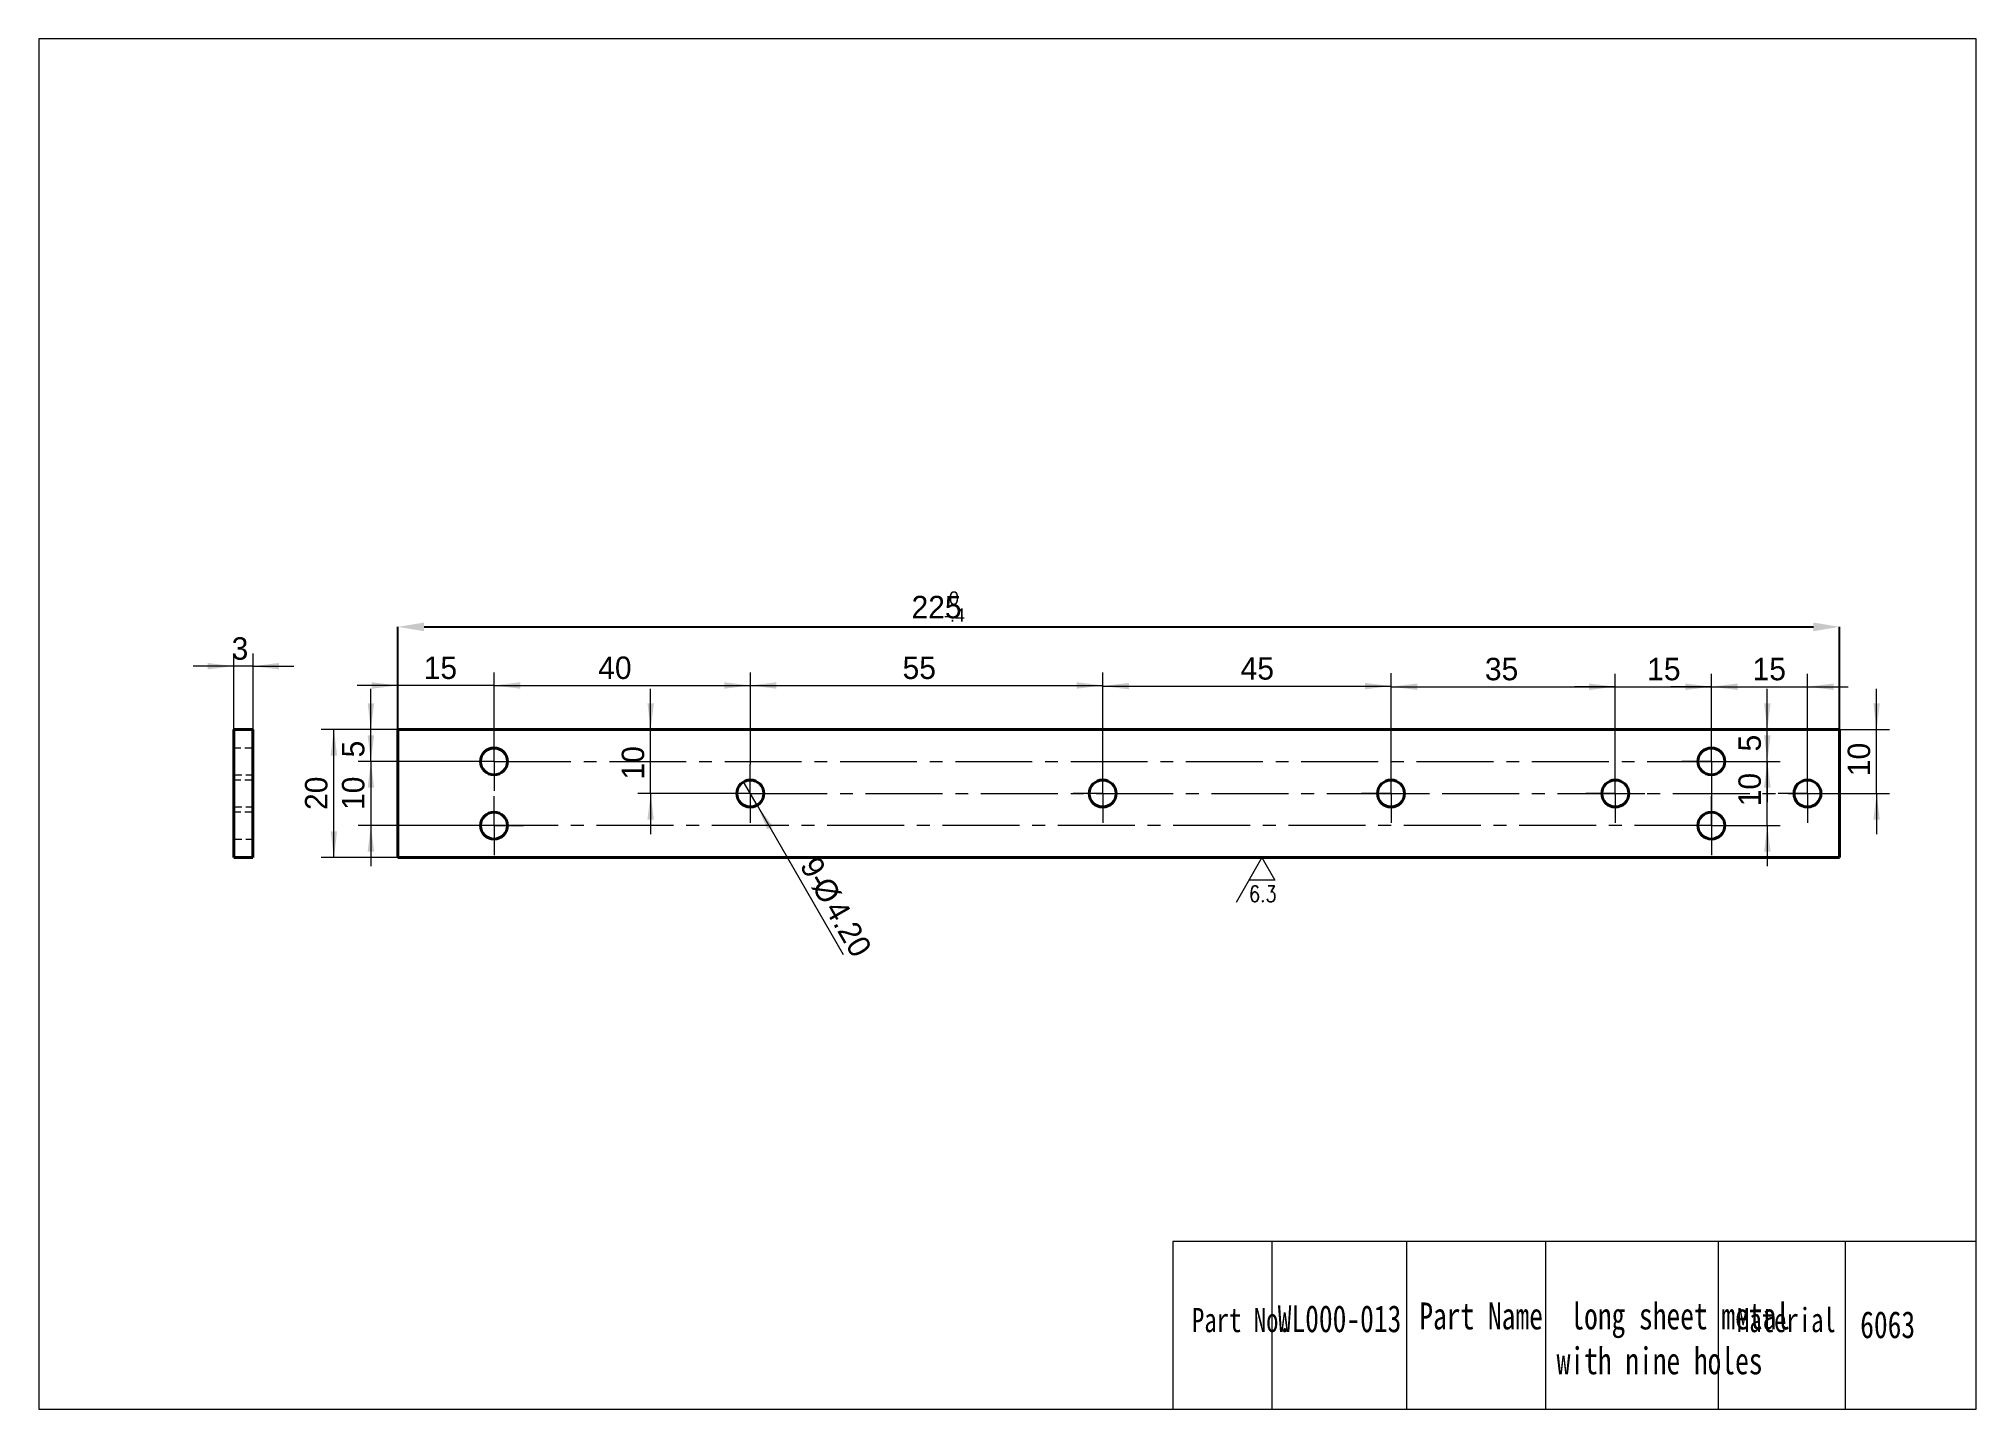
# Model space of a CAD drawing. Header units: millimetres. Extents: x 3 to 305, y 17 to 231.
import ezdxf

# ---------------------------------------------------------------- set-up
doc = ezdxf.new("R2010")
doc.units = ezdxf.units.MM
for name, pattern in [('CENTERX2', [20.32, 12.7, -2.54, 2.54, -2.54]), ('HIDDEN', [1.905, 1.27, -0.635]), ('点画线', [18, 12, -2, 2, -2])]:
    doc.linetypes.add(name, pattern=pattern)
doc.layers.get('0').update_dxf_attribs({"lineweight": 18})
for name, color, linetype, lineweight in [('1轮廓实线层', 7, 'Continuous', 40), ('2细线层', 4, 'Continuous', 18), ('3中心线层', 1, 'CENTERX2', 18), ('4虚线层', 6, 'HIDDEN', 18), ('dim', 82, 'Continuous', 9), ('尺寸线层', 3, 'Continuous', 18)]:
    doc.layers.add(name, color=color, linetype=linetype, lineweight=lineweight)
doc.styles.add('SLDTEXTSTYLE1', font='')
doc.styles.add('TXT08', font='txt.shx', dxfattribs={"width": 0.8, "bigfont": 'gbcbig.shx'})
doc.styles.get('SLDTEXTSTYLE1').set_extended_font_data('汉仪长仿宋体')
doc.dimstyles.new('SLDDIMSTYLE0', dxfattribs={"dimtxt": 3.5, "dimasz": 4.08, "dimexe": 0, "dimexo": 0.0625, "dimgap": 0.875, "dimtad": 1, "dimrnd": 1e-09, "dimzin": 12, "dimdsep": 46, "dimtxsty": 'SLDTEXTSTYLE1', "dimcen": 0.09, "dimdle": 8.16, "dimadec": 0, "dimazin": 3, "dimtfac": 1, "dimtmove": 0, "dimatfit": 0, "dimfxl": 1, "dimfrac": 2, "dimtolj": 1, "dimarcsym": 0})
doc.dimstyles.new('SLDDIMSTYLE1', dxfattribs={"dimtxt": 3.5, "dimasz": 4.08, "dimexe": 0, "dimexo": 0.0625, "dimgap": 0.875, "dimtad": 1, "dimrnd": 1e-09, "dimzin": 12, "dimdsep": 46, "dimtxsty": 'SLDTEXTSTYLE1', "dimcen": 0.09, "dimdle": 8.16, "dimadec": 0, "dimazin": 3, "dimtfac": 1, "dimtofl": 0, "dimtmove": 0, "dimatfit": 3, "dimfxl": 1, "dimfrac": 2, "dimtolj": 1, "dimarcsym": 0})
doc.dimstyles.new('SLDDIMSTYLE2', dxfattribs={"dimtxt": 3.5, "dimasz": 4.08, "dimexe": 0, "dimexo": 0.0625, "dimgap": 0.875, "dimtad": 1, "dimrnd": 1e-09, "dimzin": 4, "dimdsep": 46, "dimtxsty": 'SLDTEXTSTYLE1', "dimblk1": 'NONE', "dimsah": 1, "dimcen": 0, "dimdle": 8.16, "dimadec": 0, "dimazin": 1, "dimtfac": 1, "dimtmove": 0, "dimatfit": 3, "dimldrblk": 'NONE', "dimfxl": 1, "dimfrac": 2, "dimtolj": 1, "dimarcsym": 0})

# ---------------------------------------------------------------- blocks, each defined once
blk = doc.blocks.new('*X4')
at = {"layer": '2细线层', "linetype": 'Continuous', "lineweight": 0}
for points in [[(33.03, 133.1), (28.95, 133.6), (28.95, 132.59)], [(36.03, 133.1), (40.11, 132.59), (40.11, 133.6)]]:
    blk.add_hatch(color=4, dxfattribs=at).paths.add_polyline_path(points, flags=0)
at = {"layer": '2细线层', "color": 4, "linetype": 'Continuous', "lineweight": 0}
for p, q in [((33.03, 133.1), (26.68, 133.1)), ((33.03, 123.23), (33.03, 135.1)), ((36.03, 133.1), (33.03, 133.1)), ((36.03, 123.23), (36.03, 135.1)), ((36.03, 133.1), (42.38, 133.1))]:
    blk.add_line(p, q, dxfattribs=at)
at = {"layer": '2细线层', "color": 4, "linetype": 'Continuous', "lineweight": 0, "insert": (32.69, 137.61), "char_height": 3.5, "width": 2.4335, "attachment_point": 1, "style": 'SLDTEXTSTYLE1'}
blk.add_mtext('3', dxfattribs=at)
blk = doc.blocks.new('*X6')
at = {"layer": '2细线层', "color": 0, "linetype": 'Continuous', "lineweight": 0, "char_height": 3.5, "attachment_point": 1, "style": 'SLDTEXTSTYLE1'}
for s, insert, width in [('225', (138.81, 144.07), 33.7396), ('{\\H0.6x; 0}', (143.86, 144.77), 13.554), ('{\\H0.6x;-.4}', (143.86, 142.12), 13.554)]:
    blk.add_mtext(s, dxfattribs=dict(at, insert=insert, width=width))
blk = doc.blocks.new('*X5')
at = {"layer": '2细线层', "linetype": 'Continuous'}
for points in [[(62.73, 139.91), (62.73, 138.55), (58.65, 139.23)], [(279.57, 139.91), (279.57, 138.55), (283.65, 139.23)]]:
    blk.add_hatch(color=0, dxfattribs=at).paths.add_polyline_path(points, flags=0)
at = {"layer": '2细线层', "color": 0, "linetype": 'Continuous', "lineweight": -2}
for p, q in [((58.65, 123.29), (58.65, 139.23)), ((62.73, 139.23), (279.57, 139.23)), ((283.65, 123.29), (283.65, 139.23))]:
    blk.add_line(p, q, dxfattribs=at)
at = {"layer": '2细线层', "color": 0, "linetype": 'Continuous', "lineweight": 0}
blk.add_blockref('*X6', (0, 0), dxfattribs=at)
blk = doc.blocks.new('*X7')
at = {"layer": '2细线层', "linetype": 'Continuous', "lineweight": 0}
for points in [[(58.65, 130.09), (54.57, 130.59), (54.57, 129.58)], [(73.65, 130.09), (77.73, 129.58), (77.73, 130.59)]]:
    blk.add_hatch(color=4, dxfattribs=at).paths.add_polyline_path(points, flags=0)
at = {"layer": '2细线层', "color": 4, "linetype": 'Continuous', "lineweight": 0}
for p, q in [((58.65, 130.09), (52.3, 130.09)), ((58.65, 123.23), (58.65, 132.09)), ((73.65, 130.09), (58.65, 130.09)), ((73.65, 122.83), (73.65, 132.09)), ((73.65, 130.09), (80, 130.09))]:
    blk.add_line(p, q, dxfattribs=at)
at = {"layer": '2细线层', "color": 4, "linetype": 'Continuous', "lineweight": 0, "insert": (62.67, 134.6), "char_height": 3.5, "width": 5.41, "attachment_point": 1, "style": 'SLDTEXTSTYLE1'}
blk.add_mtext('15', dxfattribs=at)
blk = doc.blocks.new('*X8')
at = {"layer": '2细线层', "linetype": 'Continuous', "lineweight": 0}
for points in [[(73.65, 130.09), (77.73, 129.58), (77.73, 130.59)], [(113.65, 130.09), (109.57, 130.59), (109.57, 129.58)]]:
    blk.add_hatch(color=4, dxfattribs=at).paths.add_polyline_path(points, flags=0)
at = {"layer": '2细线层', "color": 4, "linetype": 'Continuous', "lineweight": 0}
for p, q in [((73.65, 122.83), (73.65, 132.09)), ((73.65, 130.09), (113.65, 130.09)), ((113.65, 117.83), (113.65, 132.09))]:
    blk.add_line(p, q, dxfattribs=at)
at = {"layer": '2细线层', "color": 4, "linetype": 'Continuous', "lineweight": 0, "insert": (89.91, 134.6), "char_height": 3.5, "width": 6.1856, "attachment_point": 1, "style": 'SLDTEXTSTYLE1'}
blk.add_mtext('40', dxfattribs=at)
blk = doc.blocks.new('*X9')
at = {"layer": '2细线层', "linetype": 'Continuous', "lineweight": 0}
for points in [[(113.65, 130.09), (117.73, 129.58), (117.73, 130.59)], [(168.65, 130.09), (164.57, 130.59), (164.57, 129.58)]]:
    blk.add_hatch(color=4, dxfattribs=at).paths.add_polyline_path(points, flags=0)
at = {"layer": '2细线层', "color": 4, "linetype": 'Continuous', "lineweight": 0}
for p, q in [((113.65, 117.83), (113.65, 132.09)), ((113.65, 130.09), (168.65, 130.09)), ((168.65, 117.83), (168.65, 132.09))]:
    blk.add_line(p, q, dxfattribs=at)
at = {"layer": '2细线层', "color": 4, "linetype": 'Continuous', "lineweight": 0, "insert": (137.41, 134.6), "char_height": 3.5, "width": 5.9335, "attachment_point": 1, "style": 'SLDTEXTSTYLE1'}
blk.add_mtext('55', dxfattribs=at)
blk = doc.blocks.new('*X10')
at = {"layer": '2细线层', "linetype": 'Continuous', "lineweight": 0}
for points in [[(168.65, 129.99), (172.73, 129.48), (172.73, 130.49)], [(213.65, 129.99), (209.57, 130.49), (209.57, 129.48)]]:
    blk.add_hatch(color=4, dxfattribs=at).paths.add_polyline_path(points, flags=0)
at = {"layer": '2细线层', "color": 4, "linetype": 'Continuous', "lineweight": 0}
for p, q in [((168.65, 117.83), (168.65, 131.99)), ((213.65, 117.83), (213.65, 131.99)), ((168.65, 129.99), (213.65, 129.99))]:
    blk.add_line(p, q, dxfattribs=at)
at = {"layer": '2细线层', "color": 4, "linetype": 'Continuous', "lineweight": 0, "insert": (190.17, 134.5), "char_height": 3.5, "width": 6.0983, "attachment_point": 1, "style": 'SLDTEXTSTYLE1'}
blk.add_mtext('45', dxfattribs=at)
blk = doc.blocks.new('*X11')
at = {"layer": '2细线层', "linetype": 'Continuous', "lineweight": 0}
for points in [[(213.65, 129.89), (217.73, 129.38), (217.73, 130.4)], [(248.65, 129.89), (244.57, 130.4), (244.57, 129.38)]]:
    blk.add_hatch(color=4, dxfattribs=at).paths.add_polyline_path(points, flags=0)
at = {"layer": '2细线层', "color": 4, "linetype": 'Continuous', "lineweight": 0}
for p, q in [((213.65, 117.83), (213.65, 131.89)), ((248.65, 117.83), (248.65, 131.89)), ((213.65, 129.89), (248.65, 129.89))]:
    blk.add_line(p, q, dxfattribs=at)
at = {"layer": '2细线层', "color": 4, "linetype": 'Continuous', "lineweight": 0, "insert": (228.3, 134.4), "char_height": 3.5, "width": 5.9335, "attachment_point": 1, "style": 'SLDTEXTSTYLE1'}
blk.add_mtext('35', dxfattribs=at)
blk = doc.blocks.new('*X12')
at = {"layer": '2细线层', "linetype": 'Continuous', "lineweight": 0}
for points in [[(248.65, 129.89), (244.57, 130.4), (244.57, 129.38)], [(263.65, 129.89), (267.73, 129.38), (267.73, 130.4)]]:
    blk.add_hatch(color=4, dxfattribs=at).paths.add_polyline_path(points, flags=0)
at = {"layer": '2细线层', "color": 4, "linetype": 'Continuous', "lineweight": 0}
for p, q in [((248.65, 117.83), (248.65, 131.89)), ((263.65, 122.83), (263.65, 131.89)), ((248.65, 129.89), (242.3, 129.89)), ((248.65, 129.89), (263.65, 129.89)), ((263.65, 129.89), (270, 129.89))]:
    blk.add_line(p, q, dxfattribs=at)
at = {"layer": '2细线层', "color": 4, "linetype": 'Continuous', "lineweight": 0, "insert": (253.63, 134.4), "char_height": 3.5, "width": 5.41, "attachment_point": 1, "style": 'SLDTEXTSTYLE1'}
blk.add_mtext('15', dxfattribs=at)
blk = doc.blocks.new('*X13')
at = {"layer": '2细线层', "linetype": 'Continuous', "lineweight": 0}
for points in [[(263.65, 129.89), (259.57, 130.4), (259.57, 129.38)], [(278.65, 129.89), (282.73, 129.38), (282.73, 130.4)]]:
    blk.add_hatch(color=4, dxfattribs=at).paths.add_polyline_path(points, flags=0)
at = {"layer": '2细线层', "color": 4, "linetype": 'Continuous', "lineweight": 0}
for p, q in [((263.65, 122.83), (263.65, 131.89)), ((278.65, 117.83), (278.65, 131.89)), ((263.65, 129.89), (257.3, 129.89)), ((263.65, 129.89), (278.65, 129.89)), ((278.65, 129.89), (285, 129.89))]:
    blk.add_line(p, q, dxfattribs=at)
at = {"layer": '2细线层', "color": 4, "linetype": 'Continuous', "lineweight": 0, "insert": (270.08, 134.4), "char_height": 3.5, "width": 5.41, "attachment_point": 1, "style": 'SLDTEXTSTYLE1'}
blk.add_mtext('15', dxfattribs=at)
blk = doc.blocks.new('*X14')
at = {"layer": '2细线层', "linetype": 'Continuous', "lineweight": 0}
for points in [[(54.42, 123.23), (54.93, 127.31), (53.92, 127.31)], [(54.42, 118.23), (53.92, 114.15), (54.93, 114.15)]]:
    blk.add_hatch(color=4, dxfattribs=at).paths.add_polyline_path(points, flags=0)
at = {"layer": '2细线层', "color": 4, "linetype": 'Continuous', "lineweight": 0}
for p, q in [((54.42, 123.23), (54.42, 129.58)), ((58.65, 123.23), (52.42, 123.23)), ((54.42, 118.23), (54.42, 123.23)), ((69.05, 118.23), (52.42, 118.23)), ((54.42, 118.23), (54.42, 111.88))]:
    blk.add_line(p, q, dxfattribs=at)
at = {"layer": '2细线层', "color": 4, "linetype": 'Continuous', "lineweight": 0, "insert": (49.91, 118.86), "char_height": 3.5, "width": 6.8934, "attachment_point": 1, "rotation": 90, "style": 'SLDTEXTSTYLE1'}
blk.add_mtext('5', dxfattribs=at)
blk = doc.blocks.new('*X15')
at = {"layer": '2细线层', "linetype": 'Continuous', "lineweight": 0}
for points in [[(54.42, 118.23), (54.93, 122.31), (53.92, 122.31)], [(54.42, 108.23), (53.92, 104.15), (54.93, 104.15)]]:
    blk.add_hatch(color=4, dxfattribs=at).paths.add_polyline_path(points, flags=0)
at = {"layer": '2细线层', "color": 4, "linetype": 'Continuous', "lineweight": 0}
for p, q in [((54.42, 118.23), (54.42, 124.58)), ((69.05, 118.23), (52.42, 118.23)), ((54.42, 118.23), (54.42, 108.23)), ((69.05, 108.23), (52.42, 108.23)), ((54.42, 108.23), (54.42, 101.88))]:
    blk.add_line(p, q, dxfattribs=at)
at = {"layer": '2细线层', "color": 4, "linetype": 'Continuous', "lineweight": 0, "insert": (49.91, 110.66), "char_height": 3.5, "width": 6.874, "attachment_point": 1, "rotation": 90, "style": 'SLDTEXTSTYLE1'}
blk.add_mtext('10', dxfattribs=at)
blk = doc.blocks.new('*X16')
at = {"layer": '2细线层', "linetype": 'Continuous', "lineweight": 0}
for points in [[(98.09, 123.23), (98.6, 127.31), (97.59, 127.31)], [(98.09, 113.23), (97.59, 109.15), (98.6, 109.15)]]:
    blk.add_hatch(color=4, dxfattribs=at).paths.add_polyline_path(points, flags=0)
at = {"layer": '2细线层', "color": 4, "linetype": 'Continuous', "lineweight": 0}
for p, q in [((98.09, 123.23), (98.09, 129.58)), ((98.09, 113.23), (98.09, 123.23)), ((109.05, 113.23), (96.09, 113.23)), ((98.09, 113.23), (98.09, 106.88))]:
    blk.add_line(p, q, dxfattribs=at)
at = {"layer": '2细线层', "color": 4, "linetype": 'Continuous', "lineweight": 0, "insert": (93.58, 115.41), "char_height": 3.5, "width": 6.874, "attachment_point": 1, "rotation": 90, "style": 'SLDTEXTSTYLE1'}
blk.add_mtext('10', dxfattribs=at)
blk = doc.blocks.new('*X17')
at = {"layer": '2细线层', "linetype": 'Continuous', "lineweight": 0}
for points in [[(289.44, 123.23), (289.94, 127.31), (288.93, 127.31)], [(289.44, 113.23), (288.93, 109.15), (289.94, 109.15)]]:
    blk.add_hatch(color=4, dxfattribs=at).paths.add_polyline_path(points, flags=0)
at = {"layer": '2细线层', "color": 4, "linetype": 'Continuous', "lineweight": 0}
for p, q in [((289.44, 123.23), (289.44, 129.58)), ((283.65, 123.23), (291.44, 123.23)), ((289.44, 113.23), (289.44, 123.23)), ((283.25, 113.23), (291.44, 113.23)), ((289.44, 113.23), (289.44, 106.88))]:
    blk.add_line(p, q, dxfattribs=at)
at = {"layer": '2细线层', "color": 4, "linetype": 'Continuous', "lineweight": 0, "insert": (284.92, 115.94), "char_height": 3.5, "width": 6.874, "attachment_point": 1, "rotation": 90, "style": 'SLDTEXTSTYLE1'}
blk.add_mtext('10', dxfattribs=at)
blk = doc.blocks.new('*X18')
at = {"layer": '2细线层', "linetype": 'Continuous', "lineweight": 0}
for points in [[(272.38, 123.23), (272.89, 127.31), (271.87, 127.31)], [(272.38, 118.23), (271.87, 114.15), (272.89, 114.15)]]:
    blk.add_hatch(color=4, dxfattribs=at).paths.add_polyline_path(points, flags=0)
at = {"layer": '2细线层', "color": 4, "linetype": 'Continuous', "lineweight": 0}
for p, q in [((272.38, 123.23), (272.38, 129.58)), ((272.38, 118.23), (272.38, 123.23)), ((268.25, 118.23), (274.38, 118.23)), ((272.38, 118.23), (272.38, 111.88))]:
    blk.add_line(p, q, dxfattribs=at)
at = {"layer": '2细线层', "color": 4, "linetype": 'Continuous', "lineweight": 0, "insert": (267.87, 119.79), "char_height": 3.5, "width": 6.8934, "attachment_point": 1, "rotation": 90, "style": 'SLDTEXTSTYLE1'}
blk.add_mtext('5', dxfattribs=at)
blk = doc.blocks.new('*X19')
at = {"layer": '2细线层', "linetype": 'Continuous', "lineweight": 0}
for points in [[(272.38, 118.23), (272.89, 122.31), (271.87, 122.31)], [(272.38, 108.23), (271.87, 104.15), (272.89, 104.15)]]:
    blk.add_hatch(color=4, dxfattribs=at).paths.add_polyline_path(points, flags=0)
at = {"layer": '2细线层', "color": 4, "linetype": 'Continuous', "lineweight": 0}
for p, q in [((272.38, 118.23), (272.38, 124.58)), ((268.25, 118.23), (274.38, 118.23)), ((272.38, 108.23), (272.38, 118.23)), ((268.25, 108.23), (274.38, 108.23)), ((272.38, 108.23), (272.38, 101.88))]:
    blk.add_line(p, q, dxfattribs=at)
at = {"layer": '2细线层', "color": 4, "linetype": 'Continuous', "lineweight": 0, "insert": (267.87, 111.23), "char_height": 3.5, "width": 6.874, "attachment_point": 1, "rotation": 90, "style": 'SLDTEXTSTYLE1'}
blk.add_mtext('10', dxfattribs=at)
blk = doc.blocks.new('*X20')
at = {"layer": '2细线层', "linetype": 'Continuous', "lineweight": 0}
for points in [[(48.65, 123.23), (48.14, 119.15), (49.16, 119.15)], [(48.65, 103.23), (49.16, 107.31), (48.14, 107.31)]]:
    blk.add_hatch(color=4, dxfattribs=at).paths.add_polyline_path(points, flags=0)
at = {"layer": '2细线层', "color": 4, "linetype": 'Continuous', "lineweight": 0}
for p, q in [((58.65, 123.23), (46.65, 123.23)), ((48.65, 103.23), (48.65, 123.23)), ((58.65, 103.23), (46.65, 103.23))]:
    blk.add_line(p, q, dxfattribs=at)
at = {"layer": '2细线层', "color": 4, "linetype": 'Continuous', "lineweight": 0, "insert": (44.14, 110.66), "char_height": 3.5, "width": 6.874, "attachment_point": 1, "rotation": 90, "style": 'SLDTEXTSTYLE1'}
blk.add_mtext('20', dxfattribs=at)
blk = doc.blocks.new('*X21')
at = {"layer": '2细线层', "linetype": 'Continuous', "lineweight": 0}
blk.add_hatch(color=4, dxfattribs=at).paths.add_polyline_path([(114.7, 111.41), (116.3, 107.62), (117.18, 108.13)], flags=0)
at = {"layer": '2细线层', "color": 4, "linetype": 'Continuous', "lineweight": 0}
for q in [(112.6, 115.05), (128.16, 88.09)]:
    blk.add_line((114.7, 111.41), q, dxfattribs=at)
at = {"layer": '2细线层', "color": 4, "linetype": 'Continuous', "lineweight": 0, "char_height": 3.5, "attachment_point": 1, "rotation": 300, "style": 'SLDTEXTSTYLE1'}
for s, insert, width in [('9-', (124.31, 103.74), 9.6967), ('%%C', (126.17, 100.55), 8.7219), ('4.20', (128.21, 96.98), 13.2147)]:
    blk.add_mtext(s, dxfattribs=dict(at, insert=insert, width=width))
blk = doc.blocks.new('_NONE')
blk = doc.blocks.new('SW_CENTERMARKSYMBOL_0')
at = {"layer": '3中心线层', "color": 0, "linetype": 'CENTERX2', "lineweight": 0}
for p, q in [((0, 2.5), (0, 4.6)), ((-2.5, 0), (-4.6, 0)), ((0, 0), (-2.5, 0)), ((0, 0), (0, 2.5)), ((0, 0), (0, -2.5)), ((0, 0), (2.5, 0)), ((2.5, 0), (4.6, 0)), ((0, -2.5), (0, -4.6))]:
    blk.add_line(p, q, dxfattribs=at)
blk = doc.blocks.new('SW_CENTERMARKSYMBOL_1')
at = {"layer": '3中心线层', "color": 0, "linetype": 'CENTERX2', "lineweight": 0}
for p, q in [((0, 2.5), (0, 4.6)), ((-2.5, 0), (-4.6, 0)), ((0, 0), (-2.5, 0)), ((0, 0), (0, 2.5)), ((0, 0), (0, -2.5)), ((0, 0), (2.5, 0)), ((2.5, 0), (4.6, 0)), ((0, -2.5), (0, -4.6))]:
    blk.add_line(p, q, dxfattribs=at)
blk = doc.blocks.new('SW_CENTERMARKSYMBOL_2')
at = {"layer": '3中心线层', "color": 0, "linetype": 'CENTERX2', "lineweight": 0}
for p, q in [((0, 2.5), (0, 4.6)), ((-2.5, 0), (-4.6, 0)), ((0, 0), (-2.5, 0)), ((0, 0), (0, 2.5)), ((0, 0), (0, -2.5)), ((0, 0), (2.5, 0)), ((2.5, 0), (4.6, 0)), ((0, -2.5), (0, -4.6))]:
    blk.add_line(p, q, dxfattribs=at)
blk = doc.blocks.new('SW_CENTERMARKSYMBOL_3')
at = {"layer": '3中心线层', "color": 0, "linetype": 'CENTERX2', "lineweight": 0}
for p, q in [((0, 2.5), (0, 4.6)), ((-2.5, 0), (-4.6, 0)), ((0, 0), (-2.5, 0)), ((0, 0), (0, 2.5)), ((0, 0), (0, -2.5)), ((0, 0), (2.5, 0)), ((2.5, 0), (4.6, 0)), ((0, -2.5), (0, -4.6))]:
    blk.add_line(p, q, dxfattribs=at)
blk = doc.blocks.new('SW_CENTERMARKSYMBOL_4')
at = {"layer": '3中心线层', "color": 0, "linetype": 'CENTERX2', "lineweight": 0}
for p, q in [((0, 2.5), (0, 4.6)), ((-2.5, 0), (-4.6, 0)), ((0, 0), (-2.5, 0)), ((0, 0), (0, 2.5)), ((0, 0), (0, -2.5)), ((0, 0), (2.5, 0)), ((2.5, 0), (4.6, 0)), ((0, -2.5), (0, -4.6))]:
    blk.add_line(p, q, dxfattribs=at)
blk = doc.blocks.new('SW_CENTERMARKSYMBOL_5')
at = {"layer": '3中心线层', "color": 0, "linetype": 'CENTERX2', "lineweight": 0}
for p, q in [((0, 2.5), (0, 4.6)), ((-2.5, 0), (-4.6, 0)), ((0, 0), (-2.5, 0)), ((0, 0), (0, 2.5)), ((0, 0), (0, -2.5)), ((0, 0), (2.5, 0)), ((2.5, 0), (4.6, 0)), ((0, -2.5), (0, -4.6))]:
    blk.add_line(p, q, dxfattribs=at)
blk = doc.blocks.new('SW_CENTERMARKSYMBOL_6')
at = {"layer": '3中心线层', "color": 0, "linetype": 'CENTERX2', "lineweight": 0}
for p, q in [((0, 2.5), (0, 4.6)), ((-2.5, 0), (-4.6, 0)), ((0, 0), (-2.5, 0)), ((0, 0), (0, 2.5)), ((0, 0), (0, -2.5)), ((0, 0), (2.5, 0)), ((2.5, 0), (4.6, 0)), ((0, -2.5), (0, -4.6))]:
    blk.add_line(p, q, dxfattribs=at)
blk = doc.blocks.new('SW_CENTERMARKSYMBOL_7')
at = {"layer": '3中心线层', "color": 0, "linetype": 'CENTERX2', "lineweight": 0}
for p, q in [((0, 2.5), (0, 4.6)), ((-2.5, 0), (-4.6, 0)), ((0, 0), (-2.5, 0)), ((0, 0), (0, 2.5)), ((0, 0), (0, -2.5)), ((0, 0), (2.5, 0)), ((2.5, 0), (4.6, 0)), ((0, -2.5), (0, -4.6))]:
    blk.add_line(p, q, dxfattribs=at)
blk = doc.blocks.new('SW_CENTERMARKSYMBOL_8')
at = {"layer": '3中心线层', "color": 0, "linetype": 'CENTERX2', "lineweight": 0}
for p, q in [((0, 2.5), (0, 4.6)), ((-2.5, 0), (-4.6, 0)), ((0, 0), (-2.5, 0)), ((0, 0), (0, 2.5)), ((0, 0), (0, -2.5)), ((0, 0), (2.5, 0)), ((2.5, 0), (4.6, 0)), ((0, -2.5), (0, -4.6))]:
    blk.add_line(p, q, dxfattribs=at)

msp = doc.modelspace()

# ---------------------------------------------------------------- linework, layer by layer
for p, q in [((304.987, 230.995), (2.587, 230.995)), ((2.587, 230.995), (2.587, 17.155)), ((304.987, 17.155), (304.987, 230.995)), ((304.987, 43.344), (179.575, 43.344)), ((179.575, 43.344), (179.575, 17.155)), ((195.02, 43.344), (195.02, 17.155)), ((216.055, 43.344), (216.055, 17.155)), ((237.743, 43.344), (237.743, 17.155)), ((264.721, 43.344), (264.721, 17.155)), ((284.535, 43.344), (284.535, 17.155)), ((304.987, 17.155), (304.987, 43.344)), ((2.587, 17.155), (304.987, 17.155)), ((190.024, 17.155), (304.987, 17.155))]:
    msp.add_line(p, q)
at = {"color": 1, "linetype": '点画线'}
for p, q in [((73.647, 118.229), (263.647, 118.229)), ((263.647, 118.229), (263.647, 108.229)), ((113.647, 113.229), (278.647, 113.229)), ((263.647, 108.229), (73.647, 108.229))]:
    msp.add_line(p, q, dxfattribs=at)
at = {"layer": '1轮廓实线层', "linetype": 'Continuous', "lineweight": 40}
for p, q in [((36.026, 123.229), (33.026, 123.229)), ((33.026, 123.229), (33.026, 103.229)), ((36.026, 103.229), (36.026, 123.229)), ((58.647, 123.229), (283.647, 123.229)), ((58.647, 103.229), (58.647, 123.229)), ((283.647, 123.229), (283.647, 103.229)), ((33.026, 103.229), (36.026, 103.229)), ((283.647, 103.229), (58.647, 103.229))]:
    msp.add_line(p, q, dxfattribs=at)
for centre in [(73.647, 118.229), (263.647, 118.229), (113.647, 113.229), (168.647, 113.229), (213.647, 113.229), (248.647, 113.229), (278.647, 113.229), (73.647, 108.229), (263.647, 108.229)]:
    msp.add_circle(centre, 2.1, dxfattribs=at)
at = {"layer": '4虚线层', "color": 6, "linetype": 'HIDDEN', "lineweight": 0}
for p, q in [((36.026, 120.329), (33.026, 120.329)), ((33.026, 116.129), (36.026, 116.129)), ((36.026, 115.329), (33.026, 115.329)), ((33.026, 111.129), (36.026, 111.129)), ((36.026, 110.329), (33.026, 110.329)), ((33.026, 106.129), (36.026, 106.129))]:
    msp.add_line(p, q, dxfattribs=at)
at = {"layer": 'dim', "color": 4}
for p, q in [((193.494, 103.229), (189.452, 96.229)), ((193.494, 103.229), (195.515, 99.729)), ((195.515, 99.729), (191.473, 99.729))]:
    msp.add_line(p, q, dxfattribs=at)

# ---------------------------------------------------------------- block references
at = {"layer": '3中心线层', "color": 1, "linetype": 'CENTERX2', "lineweight": 0}
for name, p in [('SW_CENTERMARKSYMBOL_5', (73.647, 118.229)), ('SW_CENTERMARKSYMBOL_3', (263.647, 118.229)), ('SW_CENTERMARKSYMBOL_0', (113.647, 113.229)), ('SW_CENTERMARKSYMBOL_1', (168.647, 113.229)), ('SW_CENTERMARKSYMBOL_2', (213.647, 113.229)), ('SW_CENTERMARKSYMBOL_6', (248.647, 113.229)), ('SW_CENTERMARKSYMBOL_8', (278.647, 113.229)), ('SW_CENTERMARKSYMBOL_4', (73.647, 108.229)), ('SW_CENTERMARKSYMBOL_7', (263.647, 108.229))]:
    msp.add_blockref(name, p, dxfattribs=at)

# ---------------------------------------------------------------- texts
at = {"attachment_point": 1}
for s, width, gutter_width, heights, insert, char_height in [('{\\fHYSWLongFangSong|b1|i0|c134|p2;Part Name  long sheet metal\\P          with nine holes}', 68.54078, 35, [0], (218.064, 33.812), 4.2), ('{\\fHYSWLongFangSong|b1|i0|c134|p2;Part No.}', 24.36656, 17.5, [3.5], (182.58, 32.968), 3.78), ('{\\fHYSWLongFangSong|b1|i0|c134|p2;Material}', 24.36656, 17.5, [3.5], (267.643, 32.968), 3.78)]:
    msp.add_mtext_dynamic_manual_height_columns(s, width=width, gutter_width=gutter_width, heights=heights, dxfattribs=dict(at, insert=insert, char_height=char_height))
at = {"layer": 'dim', "color": 6, "style": 'TXT08', "width": 0.8}
msp.add_text('6.3', height=2.5, dxfattribs=at).set_placement((191.494, 96.321))
at = {"layer": '尺寸线层', "color": 1, "linetype": '点画线', "char_height": 4.2, "attachment_point": 1}
for s, insert, width in [('{\\fhyswlongfangsong|b1|i0|c134|p2;\\C7;WL000-013}', (195.965, 33.381), 14.22226), ('{\\fhyswlongfangsong|b1|i0|c134|p2;\\C7;6063}', (286.876, 32.452), 14.40817)]:
    msp.add_mtext(s, dxfattribs=dict(at, insert=insert, width=width))

# ---------------------------------------------------------------- dimensions: what is measured, and where the dimension line sits
at = {"layer": '2细线层', "color": 4, "linetype": 'Continuous', "lineweight": 0}
for base, p1, p2, dimstyle, override, picture, middle in [((283.647, 139.229), (58.647, 123.229), (283.647, 123.229), 'SLDDIMSTYLE1', {"dimsah": 1, "dimtol": 1, "dimtp": 0, "dimtm": 0.4, "dimtfac": 0.6, "dimtdec": 1, "dimtzin": 12}, '*X5', (143.032, 139.229)), ((33.026, 133.096), (36.026, 123.229), (33.026, 123.229), 'SLDDIMSTYLE0', {"dimsah": 1, "dimtzin": 12}, '*X4', (34.228, 133.096)), ((58.647, 130.085), (73.647, 122.829), (58.647, 123.229), 'SLDDIMSTYLE0', {"dimsah": 1, "dimtzin": 12}, '*X7', (64.972, 130.085)), ((113.647, 130.085), (73.647, 122.829), (113.647, 117.829), 'SLDDIMSTYLE1', {"dimsah": 1, "dimtzin": 12}, '*X8', (92.212, 130.085)), ((213.647, 129.987), (168.647, 117.829), (213.647, 117.829), 'SLDDIMSTYLE1', {"dimsah": 1, "dimtzin": 12}, '*X10', (192.468, 129.987)), ((263.647, 129.889), (248.647, 117.829), (263.647, 122.829), 'SLDDIMSTYLE0', {"dimsah": 1, "dimtzin": 12}, '*X12', (255.934, 129.889)), ((278.647, 129.889), (263.647, 122.829), (278.647, 117.829), 'SLDDIMSTYLE0', {"dimsah": 1, "dimtzin": 12}, '*X13', (272.382, 129.889))]:
    dim = msp.add_linear_dim(base=base, p1=p1, p2=p2, dimstyle=dimstyle, override=override, dxfattribs=at)
    dim.commit()
    dim.dimension.update_dxf_attribs({"geometry": picture, "text_midpoint": middle, "dimtype": 160})
for base, p1, p2, angle, dimstyle, picture, middle in [((168.647, 130.085), (113.647, 117.829), (168.647, 117.829), 0, 'SLDDIMSTYLE1', '*X9', (139.71, 130.085)), ((248.647, 129.889), (213.647, 117.829), (248.647, 117.829), 0, 'SLDDIMSTYLE1', '*X11', (230.605, 129.889)), ((54.423, 123.229), (69.047, 118.229), (58.647, 123.229), 90, 'SLDDIMSTYLE0', '*X14', (54.423, 120.393)), ((98.094, 123.229), (109.047, 113.229), (58.647, 123.229), 90, 'SLDDIMSTYLE0', '*X16', (98.094, 117.715)), ((272.382, 123.229), (268.247, 118.229), (283.647, 123.229), 90, 'SLDDIMSTYLE0', '*X18', (272.382, 121.32)), ((289.435, 123.229), (283.247, 113.229), (283.647, 123.229), 90, 'SLDDIMSTYLE0', '*X17', (289.435, 118.238)), ((54.423, 108.229), (69.047, 118.229), (69.047, 108.229), 90, 'SLDDIMSTYLE0', '*X15', (54.423, 112.964)), ((272.382, 118.229), (268.247, 108.229), (268.247, 118.229), 90, 'SLDDIMSTYLE0', '*X19', (272.382, 113.53)), ((48.647, 123.229), (58.647, 103.229), (58.647, 123.229), 90, 'SLDDIMSTYLE1', '*X20', (48.647, 112.964))]:
    dim = msp.add_linear_dim(base=base, p1=p1, p2=p2, angle=angle, dimstyle=dimstyle, override={"dimsah": 1, "dimtzin": 12}, dxfattribs=at)
    dim.commit()
    dim.dimension.update_dxf_attribs({"geometry": picture, "text_midpoint": middle, "dimtype": 160})
dim = msp.add_diameter_dim_2p(p1=(112.597, 115.048), p2=(114.697, 111.411), text='9-<>', dimstyle='SLDDIMSTYLE2', override={"dimpost": '%%C<>', "dimsah": 1, "dimtzin": 12}, dxfattribs=at)
dim.commit()
dim.dimension.update_dxf_attribs({"geometry": '*X21', "text_midpoint": (124.374, 94.651), "dimtype": 163})

doc.saveas('drawing.dxf')
